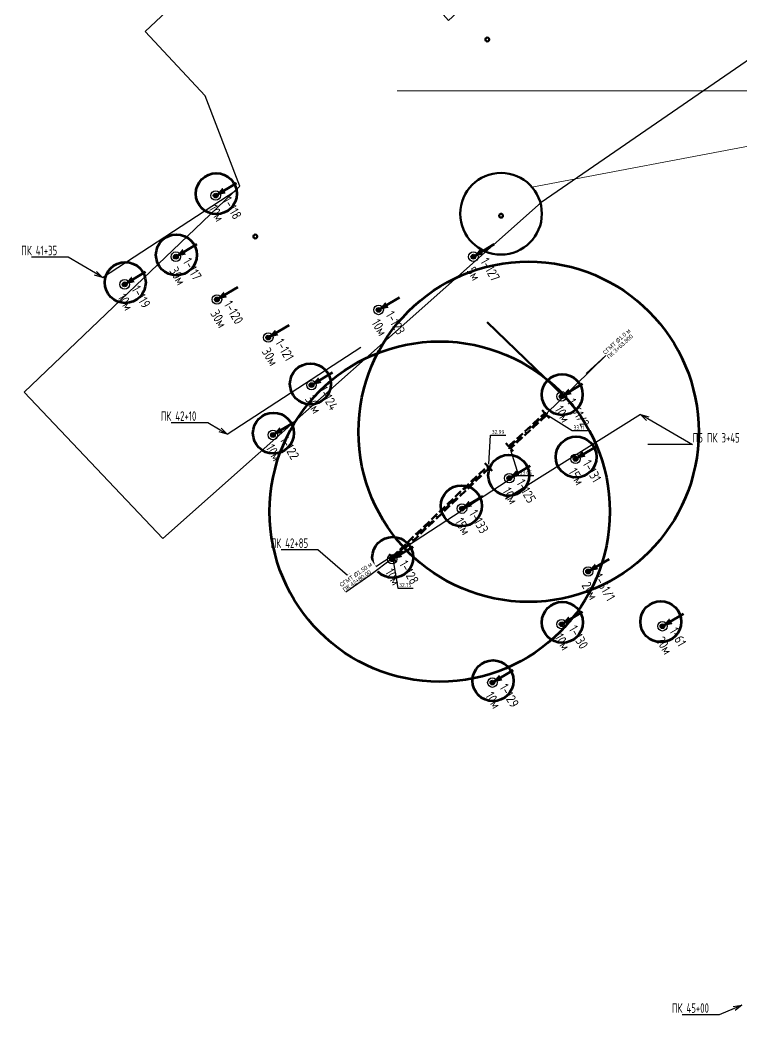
# Model space of a CAD drawing. Header units: metres. Extents: x 1267698 to 1279776, y 339473 to 349577.
# Drawn here: x 1268180.3 to 1268444.8, y 340825.5 to 341196.1 of the extents above; entities that cross this region are included whole.
import ezdxf
from ezdxf import colors
from ezdxf.entities.mleader import LeaderData, LeaderLine
from ezdxf.enums import TextEntityAlignment as Align
from ezdxf.math import Vec2, Vec3

# ---------------------------------------------------------------- set-up
doc = ezdxf.new("R2010")
doc.units = ezdxf.units.M
doc.linetypes.add('Труба', pattern=[4, 3, -1])
doc.linetypes.add('ШтрихпунктирУтолщ', pattern=[12, 8, -2, 0, -2])
for name, color, linetype, lineweight in [('_ИГЕОЛ поперечники ОХ', 3, 'Continuous', 30), ('_ИГЕОЛ_намеченные скважины_П', 6, 'Continuous', 100), ('Водопропускные Трубы_ОХ_Выноска', 7, 'Continuous', 30), ('ВодопропускныеТрубы_ОХ', 160, 'Труба', 50), ('КЕРНЫ', 6, 'Continuous', 50)]:
    doc.layers.add(name, color=color, linetype=linetype, lineweight=lineweight)
doc.layers.add('_ИГЕОЛ Пробуренные ТСЗ+', color=250, linetype='Continuous', lineweight=100, plot=False)
doc.layers.add('_Скважины', color=5, linetype='Continuous')
doc.layers.add('_Точки опытных наблюдений', color=4, linetype='Continuous')
doc.styles.add('RS', font='romans.shx', dxfattribs={"width": 0.64})
doc.styles.add('TITLE', font='arial.ttf', dxfattribs={"width": 0.8})
doc.styles.add('VNIPISIMPLEXCUR', font='simplex.shx', dxfattribs={"width": 0.8, "oblique": 15})
doc.styles.add('АД_Текст', font='isocpeur.ttf', dxfattribs={"width": 0.8})
doc.styles.add('ГОСТ 2.304', font='CS_Gost2304.shx')

# ---------------------------------------------------------------- blocks, each defined once
blk = doc.blocks.new('ИИ25001')
at = {"linetype": 'Continuous', "lineweight": 25}
h = blk.add_hatch(color=0, dxfattribs=at)
edge = h.paths.add_edge_path()
edge.add_arc((0, 0), 0.5, 359.64, 719.64)
at = {"layer": '_Точки опытных наблюдений', "linetype": 'Continuous', "lineweight": 70}
h = blk.add_hatch(color=5, dxfattribs=at)
h.dxf.hatch_style = 1
h.paths.add_polyline_path([(-0.03, 2.04), (-0.71, 2.03), (0, 0)])
h.paths.add_polyline_path([(0.65, 2.05), (-0.03, 2.04), (0, 0)])
at = {"color": 0, "linetype": 'Continuous', "lineweight": 25}
for radius in [1, 0.5]:
    blk.add_circle((0, 0), radius, dxfattribs=at)
at = {"layer": '_Точки опытных наблюдений', "color": 5, "linetype": 'Continuous', "lineweight": 70}
blk.add_line((-0.07, 5.1), (0, 0), dxfattribs=at)
at = {"color": 253, "linetype": 'Continuous', "style": 'VNIPISIMPLEXCUR', "oblique": 15, "width": 0.8, "flags": 1}
for tag, p in [('DATE', (-2.5, -0.8)), ('NOTE1', (-2.5, -3.2)), ('NOTE2', (-2.5, -5.6))]:
    blk.add_attdef(tag, text='', height=1.6, dxfattribs=at).set_placement(p, align=Align.RIGHT)
at = {"layer": '_Скважины', "color": 0, "linetype": 'Continuous', "lineweight": 50, "transparency": 33554687, "style": 'RS', "width": 0.64}
blk.add_attdef('NUMBER_001', (1.02, 0.7), '', height=2, dxfattribs=at)
at = {"layer": '_Скважины', "color": 0, "linetype": 'Continuous', "lineweight": 100, "style": 'VNIPISIMPLEXCUR', "oblique": 15, "width": 0.8}
for tag, p in [('EGWL', (38.32, 0.7)), ('TFS', (19.08, -1)), ('FS', (14.22, -2.7)), ('AGWL', (36.59, -2.7)), ('STS', (2, -5.2))]:
    blk.add_attdef(tag, p, '', height=2, dxfattribs=at)
at = {"layer": '_Скважины', "color": 0, "linetype": 'Continuous', "lineweight": 50, "style": 'RS', "width": 0.64}
blk.add_attdef('HEIGHT_001', (1.02, -2.7), '', height=2, dxfattribs=at)
blk = doc.blocks.new('_None')
blk = doc.blocks.new('_Open30')
at = {"color": 0, "linetype": 'ByBlock', "lineweight": -2}
for p, q in [((-1, 0.267949), (0, 0)), ((0, 0), (-1, -0.267949)), ((0, 0), (-1, 0))]:
    blk.add_line(p, q, dxfattribs=at)
blk = doc.blocks.new('*U95')
at = {"linetype": 'Труба'}
blk.add_lwpolyline([(-26.51, -2), (-26.51, -0.5), (-26.51, 0.5), (-26.51, 2), (-26.51, 0.5), (21.95, 0.5), (21.95, 2), (21.95, 0.5), (21.95, -0.5), (21.95, -2), (21.95, -0.5), (-26.51, -0.5)], dxfattribs=at)
at = {"color": 7, "linetype": 'ШтрихпунктирУтолщ', "lineweight": 9}
blk.add_lwpolyline([(-26.51, 0), (21.95, 0)], dxfattribs=at)
blk = doc.blocks.new('*U87')
at = {"linetype": 'Труба'}
blk.add_lwpolyline([(-11.87, -2), (-11.87, -0.5), (-11.87, 0.5), (-11.87, 2), (-11.87, 0.5), (6.08, 0.5), (6.08, 2), (6.08, 0.5), (6.08, -0.5), (6.08, -2), (6.08, -0.5), (-11.87, -0.5)], dxfattribs=at)
at = {"color": 7, "linetype": 'ШтрихпунктирУтолщ', "lineweight": 9}
blk.add_lwpolyline([(-11.87, 0), (6.08, 0)], dxfattribs=at)
blk = doc.blocks.new('выноска')
at = {"ltscale": 100}
for p, q in [((0.53, -0.53), (-0.53, 0.53)), ((-0.53, -0.53), (0.53, 0.53))]:
    blk.add_line(p, q, dxfattribs=at)
blk = doc.blocks.new('2024-01-13-трубы')
at = {"layer": 'ВодопропускныеТрубы_ОХ'}
for name, p, rotation in [('*U87', (1268364.14, 341043.77), 222.4072230125802), ('*U95', (1268336.05, 341017.31), 43.62893797965847)]:
    blk.add_blockref(name, p, dxfattribs=dict(at, rotation=rotation))
ml = blk.add_multileader_mtext('Standard')
ml.set_content('32.99', color=256, style='ГОСТ 2.304')
ml.set_leader_properties()
ml.set_arrow_properties(name='выноска')
ml.build(insert=Vec2(0, 0))
ml.multileader.update_dxf_attribs({"text_left_attachment_type": 5, "text_right_attachment_type": 5, "dogleg_length": 0.36, "arrow_head_size": 1})
ctx = ml.context
ctx.base_point, ctx.char_height, ctx.arrow_head_size, ctx.landing_gap_size, ctx.plane_origin = Vec3(1268353.05, 341044.11), 1.5, 1, 0.1, Vec3(-4.7, 5.78)
ctx.left_attachment, ctx.right_attachment = 5, 5
notes = []
notes.append((ctx, [(0, (1, 1, 0), (1268352.69, 341044.11), (1, 0), 0.36, [(0, [(1268351.94, 341032.46)], 0, [])])]))
ctx.mtext.insert = Vec3(1268353.15, 341046.02)
ml = blk.add_multileader_mtext('Standard')
ml.set_content('\\L{33.05}', color=256, style='ГОСТ 2.304')
ml.set_leader_properties()
ml.set_arrow_properties(name='выноска')
ml.build(insert=Vec2(0, 0))
ml.multileader.update_dxf_attribs({"text_left_attachment_type": 8, "text_right_attachment_type": 5, "dogleg_length": 0.36, "arrow_head_size": 1})
ctx = ml.context
ctx.base_point, ctx.char_height, ctx.arrow_head_size, ctx.landing_gap_size, ctx.plane_origin = Vec3(1268363.23, 341029.29), 1.5, 1, 0.1, Vec3(-8.35, 9.71)
ctx.left_attachment, ctx.right_attachment = 8, 5
notes.append((ctx, [(0, (1, 1, 0), (1268362.87, 341029.29), (1, 0), 0.36, [(0, [(1268359.66, 341039.67)], 0, [])])]))
ctx.mtext.insert = Vec3(1268363.33, 341031.09)
for ctx, leaders in notes:
    for number, flags, end, landing, length, lines in leaders:
        leader = LeaderData()
        leader.index, (leader.has_last_leader_line, leader.has_dogleg_vector, leader.attachment_direction) = number, flags
        leader.last_leader_point, leader.dogleg_vector, leader.dogleg_length = Vec3(end), Vec3(landing), length
        for number, points, colour, breaks in lines:
            line = LeaderLine()
            line.index, line.vertices, line.color, line.breaks = number, Vec3.list(points), colors.encode_raw_color(colour), breaks
            leader.lines.append(line)
        ctx.leaders.append(leader)
at = {"layer": 'Водопропускные Трубы_ОХ_Выноска'}
ml = blk.add_multileader_mtext('Standard', dxfattribs=at)
ml.set_content('СГМТ %%c1.0 м\\PПК 3+63.800', color=256, style='TITLE')
ml.set_leader_properties()
ml.set_arrow_properties(name='NONE')
ml.build(insert=Vec2(0, 0))
ml.multileader.update_dxf_attribs({"has_dogleg": 0, "text_left_attachment_type": 2, "text_right_attachment_type": 5, "dogleg_length": 0.36, "arrow_head_size": 0})
ctx = ml.context
ctx.base_point, ctx.char_height, ctx.arrow_head_size, ctx.landing_gap_size, ctx.plane_origin, ctx.plane_x_axis, ctx.plane_y_axis = Vec3(1268394.92, 341073.25), 1.5, 0, 0, Vec3(1268379.04, 341104.97), Vec3(0.738537, 0.674213), Vec3(-0.674213, 0.738537)
ctx.left_attachment, ctx.right_attachment = 2, 5
notes = []
notes.append((ctx, [(0, (1, 1, 0), (1268394.66, 341073.01), (0.738537, 0.674213), 0.36, [(0, [(1268372.54, 341051.44)], 0, [])])]))
ctx.mtext.insert, ctx.mtext.text_direction, ctx.mtext.rotation, ctx.mtext.line_spacing_factor, ctx.mtext.flow_direction = Vec3(1268393.67, 341074.62), Vec3(0.738537, 0.674213), 0.739898, 0.85, 5
ctx.mtext.has_bg_fill, ctx.mtext.bg_color, ctx.mtext.bg_scale_factor, ctx.mtext.bg_transparency, ctx.mtext.use_window_bg_color = 1, -1027028792, 1.5, 0, 1
ml = blk.add_multileader_mtext('Standard', dxfattribs=at)
ml.set_content('СГМТ %%c1.50 м\\PПК 42+80.00', color=256, style='TITLE')
ml.set_leader_properties()
ml.set_arrow_properties(name='NONE')
ml.build(insert=Vec2(0, 0))
ml.multileader.update_dxf_attribs({"has_dogleg": 0, "text_left_attachment_type": 6, "text_right_attachment_type": 5, "dogleg_length": 0.36, "arrow_head_size": 0})
ctx = ml.context
ctx.base_point, ctx.char_height, ctx.arrow_head_size, ctx.landing_gap_size, ctx.plane_origin, ctx.plane_x_axis, ctx.plane_y_axis = Vec3(1268298.13, 340988.18), 1.5, 0, 0, Vec3(1268328.39, 341028.65), Vec3(0.821075, 0.57082), Vec3(-0.57082, 0.821075)
ctx.left_attachment, ctx.right_attachment = 6, 5
notes.append((ctx, [(0, (1, 1, 0), (1268308.69, 340992.87), (-0.821075, -0.57082), 0.36, [(0, [(1268316.88, 340999.03)], 0, [])])]))
ctx.mtext.insert, ctx.mtext.text_direction, ctx.mtext.rotation, ctx.mtext.line_spacing_factor, ctx.mtext.flow_direction = Vec3(1268297.1, 340989.66), Vec3(0.821075, 0.57082), 0.607504, 0.85, 5
ctx.mtext.has_bg_fill, ctx.mtext.bg_color, ctx.mtext.bg_scale_factor, ctx.mtext.bg_transparency, ctx.mtext.use_window_bg_color = 1, -1027028792, 1.5, 0, 1
for ctx, leaders in notes:
    for number, flags, end, landing, length, lines in leaders:
        leader = LeaderData()
        leader.index, (leader.has_last_leader_line, leader.has_dogleg_vector, leader.attachment_direction) = number, flags
        leader.last_leader_point, leader.dogleg_vector, leader.dogleg_length = Vec3(end), Vec3(landing), length
        for number, points, colour, breaks in lines:
            line = LeaderLine()
            line.index, line.vertices, line.color, line.breaks = number, Vec3.list(points), colors.encode_raw_color(colour), breaks
            leader.lines.append(line)
        ctx.leaders.append(leader)
at = {"color": 5, "lineweight": 200}
for centre in [(1268366.62, 341045.35), (1268334.06, 341016.11)]:
    blk.add_circle(centre, 62.34, dxfattribs=at)
ml = blk.add_multileader_mtext('Standard')
ml.set_content('33.11', color=256, style='ГОСТ 2.304')
ml.set_leader_properties()
ml.set_arrow_properties(name='выноска')
ml.build(insert=Vec2(0, 0))
ml.multileader.update_dxf_attribs({"text_left_attachment_type": 5, "text_right_attachment_type": 5, "dogleg_length": 0.36, "arrow_head_size": 1})
ctx = ml.context
ctx.base_point, ctx.char_height, ctx.arrow_head_size, ctx.landing_gap_size, ctx.plane_origin = Vec3(1268383.01, 341045.85), 1.5, 1, 0.1, Vec3(-11.35, 15.46)
ctx.left_attachment, ctx.right_attachment = 5, 5
notes = []
notes.append((ctx, [(0, (1, 1, 0), (1268382.65, 341045.85), (1, 0), 0.36, [(0, [(1268372.91, 341051.78)], 0, [])])]))
ctx.mtext.insert = Vec3(1268383.11, 341047.65)
ml = blk.add_multileader_mtext('Standard')
ml.set_content('32.75', color=256, style='ГОСТ 2.304')
ml.set_leader_properties()
ml.set_arrow_properties(name='выноска')
ml.build(insert=Vec2(0, 0))
ml.multileader.update_dxf_attribs({"text_left_attachment_type": 5, "text_right_attachment_type": 5, "dogleg_length": 0.36, "arrow_head_size": 1})
ctx = ml.context
ctx.base_point, ctx.char_height, ctx.arrow_head_size, ctx.landing_gap_size = Vec3(1268319.07, 340988.04), 1.5, 1, 0.1
ctx.left_attachment, ctx.right_attachment = 5, 5
notes.append((ctx, [(0, (1, 1, 0), (1268318.71, 340988.04), (1, 0), 0.36, [(0, [(1268316.86, 340999.03)], 0, [])])]))
ctx.mtext.insert = Vec3(1268319.17, 340989.96)
for ctx, leaders in notes:
    for number, flags, end, landing, length, lines in leaders:
        leader = LeaderData()
        leader.index, (leader.has_last_leader_line, leader.has_dogleg_vector, leader.attachment_direction) = number, flags
        leader.last_leader_point, leader.dogleg_vector, leader.dogleg_length = Vec3(end), Vec3(landing), length
        for number, points, colour, breaks in lines:
            line = LeaderLine()
            line.index, line.vertices, line.color, line.breaks = number, Vec3.list(points), colors.encode_raw_color(colour), breaks
            leader.lines.append(line)
        ctx.leaders.append(leader)

msp = doc.modelspace()

# ---------------------------------------------------------------- linework, layer by layer
at = {"layer": '_ИГЕОЛ поперечники ОХ', "color": 3, "lineweight": 50}
msp.add_lwpolyline([(1268351.45, 341085.46), (1268382.97, 341055.08)], dxfattribs=at)
at = {"layer": '_ИГЕОЛ Пробуренные ТСЗ+'}
for centre in [(1268252.17, 341132.56), (1268237.55, 341110.15), (1268286.67, 341062.87), (1268378.94, 341058.98), (1268273.11, 341044.84), (1268384.05, 341036.11), (1268359.36, 341029.39), (1268341.99, 341018.22), (1268316.84, 340999.33), (1268378.98, 340975.52), (1268415.08, 340975.77), (1268353.58, 340954.14)]:
    msp.add_circle(centre, 7.5, dxfattribs=at)
at = {"layer": '_ИГЕОЛ_намеченные скважины_П', "color": 1, "lineweight": 30}
msp.add_lwpolyline([(1268371.25, 341129.29), (1268232.52, 341006.2), (1268181.69, 341059.86), (1268260.77, 341135.27), (1268248.11, 341168.44), (1268226.04, 341191.99), (1268288.63, 341250.69), (1268337.21, 341196.05), (1268441.59, 341292.37), (1268521.13, 341232.47), (1268371.25, 341129.29)], dxfattribs=at)
at = {"layer": 'КЕРНЫ'}
for centre in [(1268351.49, 341189.04), (1268356.54, 341124.51), (1268266.46, 341116.9)]:
    msp.add_circle(centre, 0.7, dxfattribs=at)
at = {"layer": 'КЕРНЫ', "ltscale": 0.5}
msp.add_circle((1268356.54, 341125.21), 14.95, dxfattribs=at)

# ---------------------------------------------------------------- block references
at = {"layer": '_ИГЕОЛ_намеченные скважины_П', "lineweight": 50}
ref = msp.add_blockref('ИИ25001', (1268346.39, 341109.49), dxfattribs=dict(at, xscale=1.75, yscale=1.75, zscale=2, rotation=299.9999999999999))
ref.add_attrib('NUMBER_001', '1-127', (1268348.8, 341107.77), dxfattribs={"layer": '_Скважины', "color": 0, "linetype": 'Continuous', "lineweight": 50, "transparency": 33554687, "height": 3.5, "rotation": 300, "style": 'RS', "width": 0.8})
ref.add_attrib('HEIGHT_001', '5м', (1268343.85, 341104.44), dxfattribs={"layer": '_Скважины', "color": 0, "linetype": 'Continuous', "lineweight": 50, "height": 3.5, "rotation": 300, "style": 'RS', "width": 0.8})
ref = msp.add_blockref('ИИ25001', (1268311.65, 341090, 34), dxfattribs=dict(at, xscale=1.75, yscale=1.75, zscale=2, rotation=299.9999999999999))
ref.add_attrib('NUMBER_001', '1-123', (1268314.06, 341088.27, 34), dxfattribs={"layer": '_Скважины', "color": 0, "linetype": 'Continuous', "lineweight": 50, "transparency": 33554687, "height": 3.5, "rotation": 300, "style": 'RS', "width": 0.8})
ref.add_attrib('HEIGHT_001', '10м', (1268308.9, 341085.3, 34), dxfattribs={"layer": '_Скважины', "color": 0, "linetype": 'Continuous', "lineweight": 50, "height": 3.5, "rotation": 300, "style": 'RS', "width": 0.8})
ref = msp.add_blockref('ИИ25001', (1268378.73, 341058.31), dxfattribs=dict(at, xscale=1.75, yscale=1.75, zscale=2, rotation=300.0000000000001))
ref.add_attrib('NUMBER_001', '1-61/2', (1268380.56, 341056.25), dxfattribs={"layer": '_Скважины', "color": 0, "linetype": 'Continuous', "lineweight": 50, "transparency": 33554687, "height": 3.5, "rotation": 300, "style": 'RS', "width": 0.8})
ref.add_attrib('HEIGHT_001', '10м', (1268375.99, 341053.61), dxfattribs={"layer": '_Скважины', "color": 0, "linetype": 'Continuous', "lineweight": 50, "height": 3.5, "rotation": 300, "style": 'RS', "width": 0.8})
at = {"layer": '_ИГЕОЛ_намеченные скважины_П', "lineweight": 100}
ref = msp.add_blockref('ИИ25001', (1268388.46, 340994.17), dxfattribs=dict(at, xscale=1.75, yscale=1.75, zscale=2, rotation=299.9999999999999))
ref.add_attrib('NUMBER_001', '1-61/1', (1268390.29, 340992.11), dxfattribs={"layer": '_Скважины', "color": 0, "linetype": 'Continuous', "lineweight": 50, "transparency": 33554687, "height": 3.5, "rotation": 300, "style": 'RS', "width": 0.8})
ref.add_attrib('HEIGHT_001', '20м', (1268385.92, 340989.12), dxfattribs={"layer": '_Скважины', "color": 0, "linetype": 'Continuous', "lineweight": 50, "height": 3.5, "rotation": 300, "style": 'RS', "width": 0.8})
at = {"layer": '_Скважины'}
ref = msp.add_blockref('ИИ25001', (1268251.95, 341131.89, 34.95), dxfattribs=dict(at, xscale=1.75, yscale=1.75, zscale=2, rotation=299.9999999999999))
ref.add_attrib('NUMBER_001', '1-118', (1268254.36, 341130.17, 34.95), dxfattribs={"color": 0, "linetype": 'Continuous', "lineweight": 50, "transparency": 33554687, "height": 3.5, "rotation": 300, "style": 'RS', "width": 0.8})
ref.add_attrib('HEIGHT_001', '10м', (1268249.21, 341127.19, 34.95), dxfattribs={"color": 0, "linetype": 'Continuous', "lineweight": 50, "height": 3.5, "rotation": 300, "style": 'RS', "width": 0.8})
ref = msp.add_blockref('ИИ25001', (1268237.34, 341109.48), dxfattribs=dict(at, xscale=1.75, yscale=1.75, zscale=2, rotation=299.9999999999999))
ref.add_attrib('NUMBER_001', '1-117', (1268239.75, 341107.75), dxfattribs={"color": 0, "linetype": 'Continuous', "lineweight": 50, "transparency": 33554687, "height": 3.5, "rotation": 300, "style": 'RS', "width": 0.8})
ref.add_attrib('HEIGHT_001', '30м', (1268234.8, 341104.43), dxfattribs={"color": 0, "linetype": 'Continuous', "lineweight": 50, "height": 3.5, "rotation": 300, "style": 'RS', "width": 0.8})
ref = msp.add_blockref('ИИ25001', (1268218.58, 341099.35), dxfattribs=dict(at, xscale=1.75, yscale=1.75, zscale=2, rotation=299.9999999999999))
ref.add_attrib('NUMBER_001', '1-119', (1268220.99, 341097.62), dxfattribs={"color": 0, "linetype": 'Continuous', "lineweight": 50, "transparency": 33554687, "height": 3.5, "rotation": 300, "style": 'RS', "width": 0.8})
ref.add_attrib('HEIGHT_001', '10м', (1268215.84, 341094.65), dxfattribs={"color": 0, "linetype": 'Continuous', "lineweight": 50, "height": 3.5, "rotation": 300, "style": 'RS', "width": 0.8})
at = {"layer": '_Скважины', "lineweight": 50}
ref = msp.add_blockref('ИИ25001', (1268252.39, 341093.81), dxfattribs=dict(at, xscale=1.75, yscale=1.75, zscale=2, rotation=299.9999999999999))
ref.add_attrib('NUMBER_001', '1-120', (1268254.8, 341092.08), dxfattribs={"color": 0, "linetype": 'Continuous', "lineweight": 50, "transparency": 33554687, "height": 3.5, "rotation": 300, "style": 'RS', "width": 0.8})
ref.add_attrib('HEIGHT_001', '30м', (1268249.85, 341088.76), dxfattribs={"color": 0, "linetype": 'Continuous', "lineweight": 50, "height": 3.5, "rotation": 300, "style": 'RS', "width": 0.8})
ref = msp.add_blockref('ИИ25001', (1268271.21, 341079.87), dxfattribs=dict(at, xscale=1.75, yscale=1.75, zscale=2, rotation=299.9999999999999))
ref.add_attrib('NUMBER_001', '1-121', (1268273.63, 341078.14), dxfattribs={"color": 0, "linetype": 'Continuous', "lineweight": 50, "transparency": 33554687, "height": 3.5, "rotation": 300, "style": 'RS', "width": 0.8})
ref.add_attrib('HEIGHT_001', '30м', (1268268.67, 341074.82), dxfattribs={"color": 0, "linetype": 'Continuous', "lineweight": 50, "height": 3.5, "rotation": 300, "style": 'RS', "width": 0.8})
at = {"layer": '_Скважины'}
ref = msp.add_blockref('ИИ25001', (1268287.05, 341062.44), dxfattribs=dict(at, xscale=1.75, yscale=1.75, zscale=2, rotation=299.9999999999999))
ref.add_attrib('NUMBER_001', '1-124', (1268289.46, 341060.71), dxfattribs={"color": 0, "linetype": 'Continuous', "lineweight": 50, "transparency": 33554687, "height": 3.5, "rotation": 300, "style": 'RS', "width": 0.8})
ref.add_attrib('HEIGHT_001', '30м', (1268284.51, 341057.39), dxfattribs={"color": 0, "linetype": 'Continuous', "lineweight": 50, "height": 3.5, "rotation": 300, "style": 'RS', "width": 0.8})
ref = msp.add_blockref('ИИ25001', (1268272.9, 341044.17), dxfattribs=dict(at, xscale=1.75, yscale=1.75, zscale=2, rotation=299.9999999999999))
ref.add_attrib('NUMBER_001', '1-122', (1268275.31, 341042.45), dxfattribs={"color": 0, "linetype": 'Continuous', "lineweight": 50, "transparency": 33554687, "height": 3.5, "rotation": 300, "style": 'RS', "width": 0.8})
ref.add_attrib('HEIGHT_001', '10м', (1268270.16, 341039.47), dxfattribs={"color": 0, "linetype": 'Continuous', "lineweight": 50, "height": 3.5, "rotation": 300, "style": 'RS', "width": 0.8})
ref = msp.add_blockref('ИИ25001', (1268383.83, 341035.44), dxfattribs=dict(at, xscale=1.75, yscale=1.75, zscale=2, rotation=299.9999999999999))
ref.add_attrib('NUMBER_001', '1-131', (1268386.24, 341033.71), dxfattribs={"color": 0, "linetype": 'Continuous', "lineweight": 50, "transparency": 33554687, "height": 3.5, "rotation": 300, "style": 'RS', "width": 0.8})
ref.add_attrib('HEIGHT_001', '15м', (1268381.09, 341030.74), dxfattribs={"color": 0, "linetype": 'Continuous', "lineweight": 50, "height": 3.5, "rotation": 300, "style": 'RS', "width": 0.8})
ref = msp.add_blockref('ИИ25001', (1268359.57, 341028.36), dxfattribs=dict(at, xscale=1.75, yscale=1.75, zscale=2, rotation=299.9999999999999))
ref.add_attrib('NUMBER_001', '1-125', (1268361.98, 341026.64), dxfattribs={"color": 0, "linetype": 'Continuous', "lineweight": 50, "transparency": 33554687, "height": 3.5, "rotation": 300, "style": 'RS', "width": 0.8})
ref.add_attrib('HEIGHT_001', '10м', (1268356.83, 341023.66), dxfattribs={"color": 0, "linetype": 'Continuous', "lineweight": 50, "height": 3.5, "rotation": 300, "style": 'RS', "width": 0.8})
ref = msp.add_blockref('ИИ25001', (1268342.2, 341017.2), dxfattribs=dict(at, xscale=1.75, yscale=1.75, zscale=2, rotation=299.9999999999999))
ref.add_attrib('NUMBER_001', '1-133', (1268344.61, 341015.47), dxfattribs={"color": 0, "linetype": 'Continuous', "lineweight": 50, "transparency": 33554687, "height": 3.5, "rotation": 300, "style": 'RS', "width": 0.8})
ref.add_attrib('HEIGHT_001', '15м', (1268339.46, 341012.5), dxfattribs={"color": 0, "linetype": 'Continuous', "lineweight": 50, "height": 3.5, "rotation": 300, "style": 'RS', "width": 0.8})
ref = msp.add_blockref('ИИ25001', (1268316.62, 340998.66), dxfattribs=dict(at, xscale=1.75, yscale=1.75, zscale=2, rotation=299.9999999999999))
ref.add_attrib('NUMBER_001', '1-128', (1268319.03, 340996.93), dxfattribs={"color": 0, "linetype": 'Continuous', "lineweight": 50, "transparency": 33554687, "height": 3.5, "rotation": 300, "style": 'RS', "width": 0.8})
ref.add_attrib('HEIGHT_001', '10м', (1268313.88, 340993.96), dxfattribs={"color": 0, "linetype": 'Continuous', "lineweight": 50, "height": 3.5, "rotation": 300, "style": 'RS', "width": 0.8})
ref = msp.add_blockref('ИИ25001', (1268378.76, 340974.85), dxfattribs=dict(at, xscale=1.75, yscale=1.75, zscale=2, rotation=299.9999999999999))
ref.add_attrib('NUMBER_001', '1-130', (1268381.17, 340973.13), dxfattribs={"color": 0, "linetype": 'Continuous', "lineweight": 50, "transparency": 33554687, "height": 3.5, "rotation": 300, "style": 'RS', "width": 0.8})
ref.add_attrib('HEIGHT_001', '10м', (1268376.02, 340970.15), dxfattribs={"color": 0, "linetype": 'Continuous', "lineweight": 50, "height": 3.5, "rotation": 300, "style": 'RS', "width": 0.8})
at = {"layer": '_Скважины', "lineweight": 50}
ref = msp.add_blockref('ИИ25001', (1268415.69, 340974.11), dxfattribs=dict(at, xscale=1.75, yscale=1.75, zscale=2, rotation=300.0000000000001))
ref.add_attrib('NUMBER_001', '1-61', (1268418.1, 340972.38), dxfattribs={"color": 0, "linetype": 'Continuous', "lineweight": 50, "transparency": 33554687, "height": 3.5, "rotation": 300, "style": 'RS', "width": 0.8})
ref.add_attrib('HEIGHT_001', '20м', (1268413.15, 340969.06), dxfattribs={"color": 0, "linetype": 'Continuous', "lineweight": 50, "height": 3.5, "rotation": 300, "style": 'RS', "width": 0.8})
at = {"layer": '_Скважины'}
ref = msp.add_blockref('ИИ25001', (1268353.36, 340953.47), dxfattribs=dict(at, xscale=1.75, yscale=1.75, zscale=2, rotation=299.9999999999999))
ref.add_attrib('NUMBER_001', '1-129', (1268355.77, 340951.74), dxfattribs={"color": 0, "linetype": 'Continuous', "lineweight": 50, "transparency": 33554687, "height": 3.5, "rotation": 300, "style": 'RS', "width": 0.8})
ref.add_attrib('HEIGHT_001', '10м', (1268350.62, 340948.77), dxfattribs={"color": 0, "linetype": 'Continuous', "lineweight": 50, "height": 3.5, "rotation": 300, "style": 'RS', "width": 0.8})

# ---------------------------------------------------------------- leaders
at = {"layer": '_ИГЕОЛ поперечники ОХ'}
ml = msp.add_multileader_mtext('Standard', dxfattribs=at)
ml.set_content('ПК 45+00', color=256, style='RS')
ml.set_leader_properties(color=256, linetype='Continuous', lineweight=-1)
ml.set_arrow_properties(name='OPEN30')
ml.build(insert=Vec2(0, 0))
ml.multileader.update_dxf_attribs({"has_dogleg": 0, "text_left_attachment_type": 6, "text_right_attachment_type": 6, "dogleg_length": 0, "arrow_head_size": 3})
ctx = ml.context
ctx.base_point, ctx.char_height, ctx.arrow_head_size, ctx.landing_gap_size, ctx.plane_origin, ctx.plane_x_axis, ctx.plane_y_axis = Vec3(1268414.83, 340831.78, 137.54), 3.5, 3, 0, Vec3(1267634.06, 340865.12, 137.54), Vec3(-0.877961, -0.478733), Vec3(0.478733, -0.877961)
ctx.left_attachment, ctx.right_attachment = 6, 6
notes = []
notes.append((ctx, [(0, (1, 1, 0), (1268436.43, 340831.78, 137.54), (-1, 0), 0, [(0, [(1268444.74, 340835.27, 137.54)], 0, [])])]))
ctx.mtext.insert = Vec3(1268419.15, 340835.98, 137.54)
ctx.mtext.has_bg_fill, ctx.mtext.bg_color, ctx.mtext.bg_scale_factor, ctx.mtext.bg_transparency, ctx.mtext.use_window_bg_color = 1, -1023410175, 1.1, 0, 1
at = {"layer": 'КЕРНЫ', "lineweight": 15, "ltscale": 0.5}
ml = msp.add_multileader_mtext('Standard', dxfattribs=at)
ml.set_content('Этот керны нужно отобарть. ', color=256, style='АД_Текст')
ml.set_leader_properties(color=256, linetype='Continuous', lineweight=15)
ml.set_arrow_properties(name='NONE')
ml.build(insert=Vec2(0, 0))
ml.multileader.update_dxf_attribs({"has_dogleg": 0, "text_left_attachment_type": 6, "text_right_attachment_type": 6, "dogleg_length": 0, "arrow_head_size": 0.5, "scale": 0.5})
ctx = ml.context
ctx.base_point, ctx.scale, ctx.char_height, ctx.arrow_head_size, ctx.landing_gap_size, ctx.plane_origin = Vec3(1268554.56, 341170.29), 0.5, 15, 0.5, 0, Vec3(-1543.36, 758.82)
ctx.left_attachment, ctx.right_attachment = 6, 6
notes.append((ctx, [(0, (1, 1, 0), (1268554.56, 341170.29), (1, 0), 0, [(0, [(1268367.83, 341135)], 0, [])])]))
ctx.mtext.insert = Vec3(1268554.56, 341189.79)
for ctx, leaders in notes:
    for number, flags, end, landing, length, lines in leaders:
        leader = LeaderData()
        leader.index, (leader.has_last_leader_line, leader.has_dogleg_vector, leader.attachment_direction) = number, flags
        leader.last_leader_point, leader.dogleg_vector, leader.dogleg_length = Vec3(end), Vec3(landing), length
        for number, points, colour, breaks in lines:
            line = LeaderLine()
            line.index, line.vertices, line.color, line.breaks = number, Vec3.list(points), colors.encode_raw_color(colour), breaks
            leader.lines.append(line)
        ctx.leaders.append(leader)

# ---------------------------------------------------------------- next in the draw order: leaders
at = {"layer": '_ИГЕОЛ поперечники ОХ'}
ml = msp.add_multileader_mtext('Standard', dxfattribs=at)
ml.set_content('ПК 41+35', color=256, style='RS')
ml.set_leader_properties(color=256, linetype='Continuous', lineweight=-1)
ml.set_arrow_properties(name='OPEN30')
ml.build(insert=Vec2(0, 0))
ml.multileader.update_dxf_attribs({"has_dogleg": 0, "text_left_attachment_type": 6, "text_right_attachment_type": 6, "dogleg_length": 0, "arrow_head_size": 3})
ctx = ml.context
ctx.base_point, ctx.char_height, ctx.arrow_head_size, ctx.landing_gap_size, ctx.plane_origin, ctx.plane_x_axis, ctx.plane_y_axis = Vec3(1268176.33, 341109.3, 137.54), 3.5, 3, 0, Vec3(1267399, 341141.74, 137.54), Vec3(-0.877961, -0.478733), Vec3(0.478733, -0.877961)
ctx.left_attachment, ctx.right_attachment = 6, 6
notes = []
notes.append((ctx, [(0, (1, 1, 0), (1268197.93, 341109.3, 137.54), (-1, 0), 0, [(0, [(1268210.46, 341101.88, 137.54)], 0, [])])]))
ctx.mtext.insert = Vec3(1268180.65, 341113.5, 137.54)
ctx.mtext.has_bg_fill, ctx.mtext.bg_color, ctx.mtext.bg_scale_factor, ctx.mtext.bg_transparency, ctx.mtext.use_window_bg_color = 1, -1023410175, 1.1, 0, 1
ml = msp.add_multileader_mtext('Standard', dxfattribs=at)
ml.set_content('ПК 42+10', color=256, style='RS')
ml.set_leader_properties(color=256, linetype='Continuous', lineweight=-1)
ml.set_arrow_properties(name='OPEN30')
ml.build(insert=Vec2(0, 0))
ml.multileader.update_dxf_attribs({"has_dogleg": 0, "text_left_attachment_type": 6, "text_right_attachment_type": 6, "dogleg_length": 0, "arrow_head_size": 3})
ctx = ml.context
ctx.base_point, ctx.char_height, ctx.arrow_head_size, ctx.landing_gap_size, ctx.plane_origin, ctx.plane_x_axis, ctx.plane_y_axis = Vec3(1268227.49, 341048.64, 137.54), 3.5, 3, 0, Vec3(1267444.71, 341084.3, 137.54), Vec3(-0.877961, -0.478733), Vec3(0.478733, -0.877961)
ctx.left_attachment, ctx.right_attachment = 6, 6
notes.append((ctx, [(0, (1, 1, 0), (1268249.09, 341048.64, 137.54), (-1, 0), 0, [(0, [(1268256.17, 341044.44, 137.54)], 0, [])])]))
ctx.mtext.insert = Vec3(1268231.81, 341052.84, 137.54)
ctx.mtext.has_bg_fill, ctx.mtext.bg_color, ctx.mtext.bg_scale_factor, ctx.mtext.bg_transparency, ctx.mtext.use_window_bg_color = 1, -1023410175, 1.1, 0, 1
ml = msp.add_multileader_mtext('Standard', dxfattribs=at)
ml.set_content('П5 ПК 3+45', color=256, style='RS')
ml.set_leader_properties(color=256, linetype='Continuous', lineweight=-1)
ml.set_arrow_properties(name='OPEN30')
ml.build(insert=Vec2(0, 0))
ml.multileader.update_dxf_attribs({"has_dogleg": 0, "text_left_attachment_type": 6, "text_right_attachment_type": 6, "dogleg_length": 0, "arrow_head_size": 3})
ctx = ml.context
ctx.base_point, ctx.char_height, ctx.arrow_head_size, ctx.landing_gap_size, ctx.plane_origin, ctx.plane_x_axis, ctx.plane_y_axis = Vec3(1268426.74, 341040.71, 137.54), 3.5, 3, 0, Vec3(1269218.22, 340996.1, 137.54), Vec3(0.887058, 0.461659), Vec3(-0.461659, 0.887058)
ctx.left_attachment, ctx.right_attachment = 6, 6
notes.append((ctx, [(0, (1, 1, 0), (1268426.74, 341040.71, 137.54), (1, 0), 0, [(0, [(1268407.68, 341051.65, 137.54)], 0, [])])]))
ctx.mtext.insert = Vec3(1268426.74, 341044.91, 137.54)
ctx.mtext.has_bg_fill, ctx.mtext.bg_color, ctx.mtext.bg_scale_factor, ctx.mtext.bg_transparency, ctx.mtext.use_window_bg_color = 1, -1023410175, 1.1, 0, 1
ml = msp.add_multileader_mtext('Standard', dxfattribs=at)
ml.set_content('ПК 42+85', color=256, style='RS')
ml.set_leader_properties(color=256, linetype='Continuous', lineweight=-1)
ml.set_arrow_properties(name='OPEN30')
ml.build(insert=Vec2(0, 0))
ml.multileader.update_dxf_attribs({"has_dogleg": 0, "text_left_attachment_type": 6, "text_right_attachment_type": 6, "dogleg_length": 0, "arrow_head_size": 3})
ctx = ml.context
ctx.base_point, ctx.char_height, ctx.arrow_head_size, ctx.landing_gap_size, ctx.plane_origin, ctx.plane_x_axis, ctx.plane_y_axis = Vec3(1268267.77, 341002.1, 137.54), 3.5, 3, 0, Vec3(1267491.09, 341030.56, 137.54), Vec3(-0.877961, -0.478733), Vec3(0.478733, -0.877961)
ctx.left_attachment, ctx.right_attachment = 6, 6
notes.append((ctx, [(0, (1, 1, 0), (1268289.37, 341002.1, 137.54), (-1, 0), 0, [(0, [(1268302.55, 340990.7, 137.54)], 0, [])])]))
ctx.mtext.insert = Vec3(1268272.09, 341006.3, 137.54)
ctx.mtext.has_bg_fill, ctx.mtext.bg_color, ctx.mtext.bg_scale_factor, ctx.mtext.bg_transparency, ctx.mtext.use_window_bg_color = 1, -1023410175, 1.1, 0, 1
for ctx, leaders in notes:
    for number, flags, end, landing, length, lines in leaders:
        leader = LeaderData()
        leader.index, (leader.has_last_leader_line, leader.has_dogleg_vector, leader.attachment_direction) = number, flags
        leader.last_leader_point, leader.dogleg_vector, leader.dogleg_length = Vec3(end), Vec3(landing), length
        for number, points, colour, breaks in lines:
            line = LeaderLine()
            line.index, line.vertices, line.color, line.breaks = number, Vec3.list(points), colors.encode_raw_color(colour), breaks
            leader.lines.append(line)
        ctx.leaders.append(leader)

# ---------------------------------------------------------------- next in the draw order: linework, layer by layer
at = {"layer": '_ИГЕОЛ поперечники ОХ', "elevation": -249.02}
for points in [[(1268210.46, 341101.88), (1268259.37, 341133.77)], [(1268256.17, 341044.44), (1268305.08, 341076.33)], [(1268407.68, 341051.65), (1268358.16, 341020.72)], [(1268302.55, 340990.7), (1268361.61, 341029.21)]]:
    msp.add_lwpolyline(points, dxfattribs=at)
at = {"layer": '_ИГЕОЛ Пробуренные ТСЗ+'}
msp.add_circle((1268218.8, 341100.02), 7.5, dxfattribs=at)

# ---------------------------------------------------------------- next in the draw order: block references
msp.add_blockref('2024-01-13-трубы', (0, 0))

doc.saveas('drawing.dxf')
